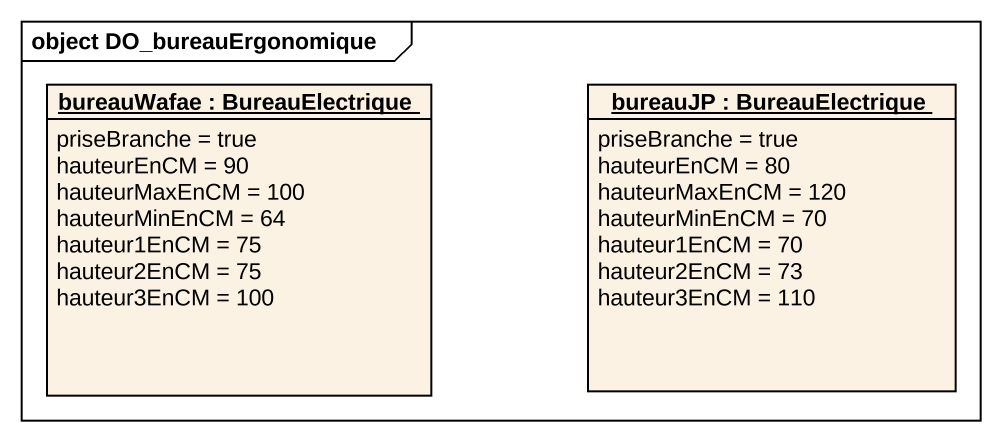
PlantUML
@startuml
mainframe object DO_bureauErgonomique
hide circle
hide empty members
object "bureauWafae : BureauElectrique" as bureauWafae {
  priseBranche = true
  hauteurEnCM = 90
  hauteurMaxEnCM = 100
  hauteurMinEnCM = 64
  hauteur1EnCM = 75
  hauteur2EnCM = 75
  hauteur3EnCM = 100
}
object "bureauJP : BureauElectrique" as bureauJP {
  priseBranche = true
  hauteurEnCM = 80
  hauteurMaxEnCM = 120
  hauteurMinEnCM = 70
  hauteur1EnCM = 70
  hauteur2EnCM = 73
  hauteur3EnCM = 110
}
@enduml
